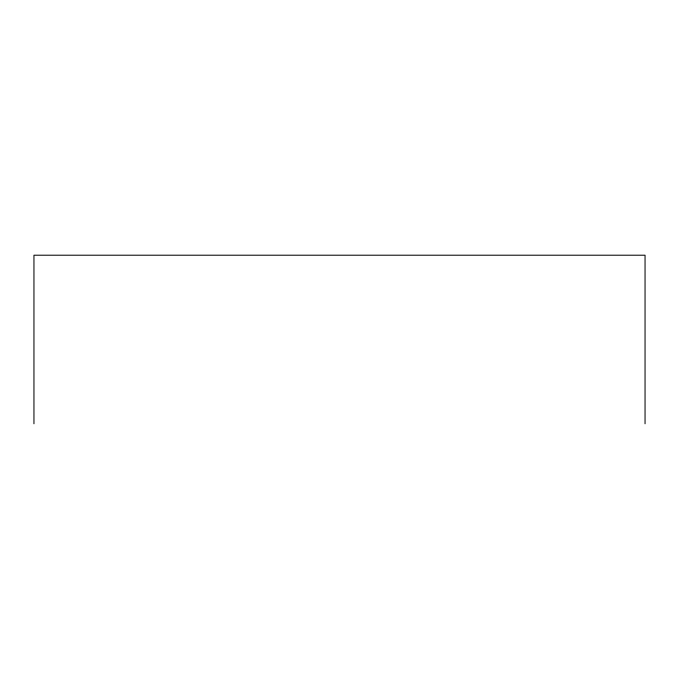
<?xml version="1.0" encoding="UTF-8"?>
<svg xmlns="http://www.w3.org/2000/svg" width="679" height="679" viewBox="0 0 679 679"><rect width="100%" height="100%" fill="white"/><g stroke="black" fill="none" stroke-linecap="round" stroke-linejoin="round"><path stroke-width="1.02" d="M645.05 423.789L645.05 255.211L33.95 255.211L33.95 423.789"/></g></svg>
